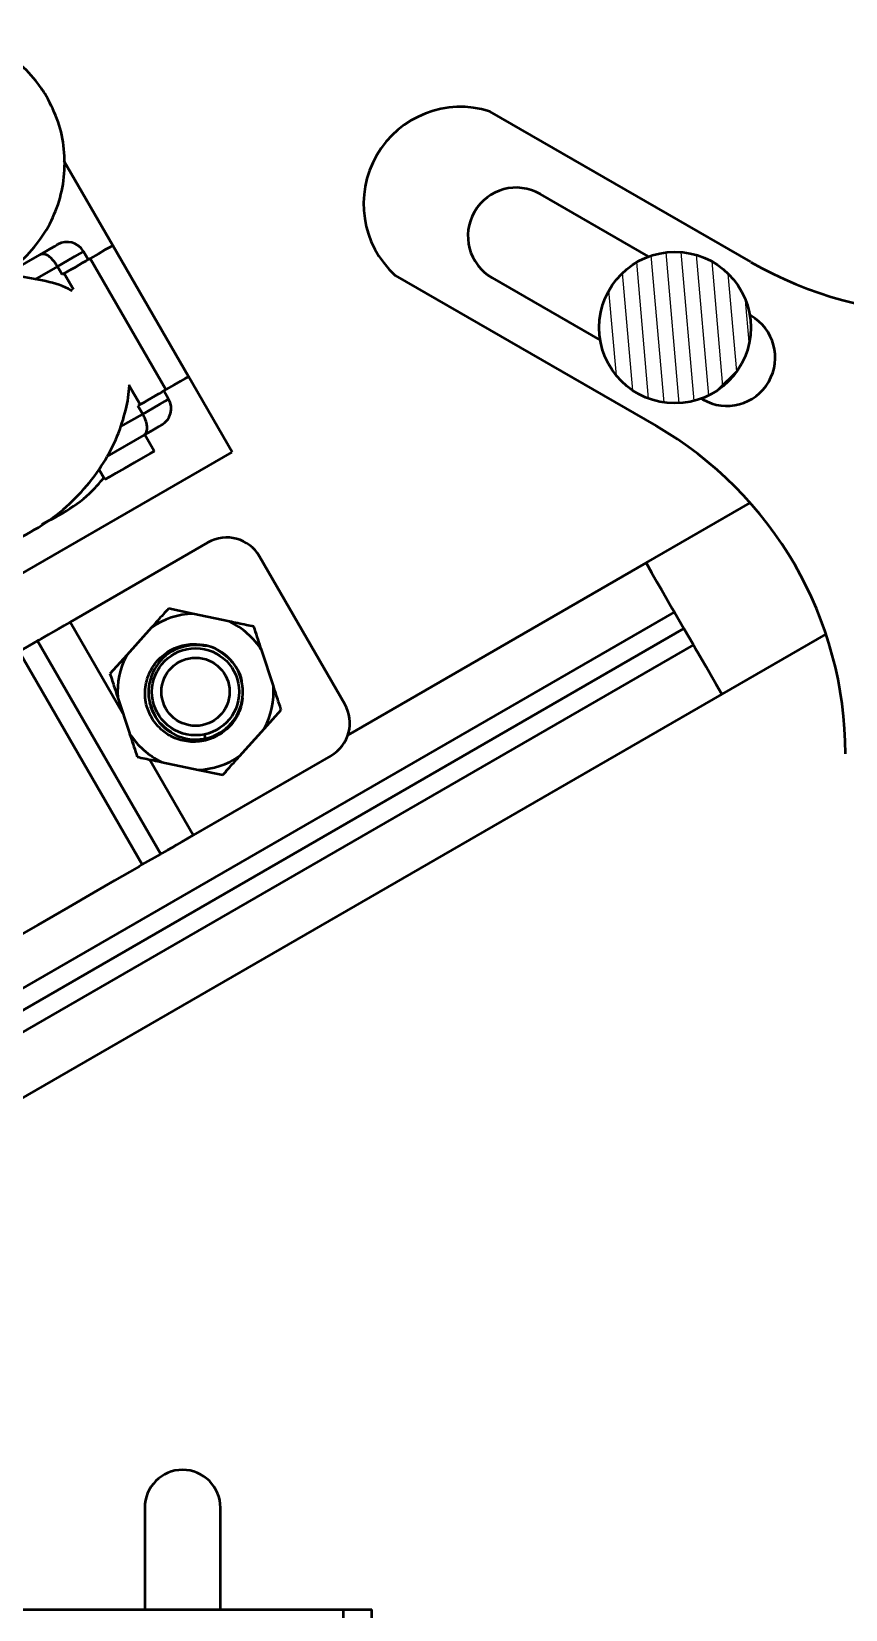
# Model space of a CAD drawing. Header units: millimetres. Extents: x 263 to 2983, y 441 to 2500.
# Drawn here: x 866.2 to 909.2, y 1739.4 to 1822.7 of the extents above; entities that cross this region are included whole.
import ezdxf

# ---------------------------------------------------------------- set-up
doc = ezdxf.new("R2010")
doc.units = ezdxf.units.MM
doc.header["$LTSCALE"] = 0.5
doc.layers.add('BOL', color=7, linetype='Continuous', lineweight=50)
doc.layers.add('HAT', color=3, linetype='Continuous')

msp = doc.modelspace()

# ---------------------------------------------------------------- hatches: boundary and pattern name
at = {"layer": 'BOL'}
h = msp.add_hatch(dxfattribs=at)
h.set_pattern_fill('ANSI31', color=256, scale=3, style=0)
h.set_pattern_definition([(45, (-295.395, 1050.486), (-6.73519, 6.73519), [])])
edge = h.paths.add_edge_path(flags=0)
edge.add_arc((900.154, 1807.084), 4, 0, 360)
at = {"layer": 'HAT'}
h = msp.add_hatch(dxfattribs=at)
h.set_pattern_fill('ANSI31', color=256, scale=0.25, angle=50)
h.paths.add_polyline_path([(904.154, 1807.084, 1), (896.154, 1807.084, 1)])

# ---------------------------------------------------------------- linework, layer by layer
at = {"layer": 'BOL'}
for p, q in [((904.154, 1810.548), (890.373, 1818.504)), ((870.469, 1811.422), (867.891, 1815.886)), ((898.76, 1810.833), (893.045, 1814.132)), ((864.629, 1809.783), (866.617, 1810.931)), ((869.169, 1810.672), (868.919, 1811.105)), ((874.469, 1804.494), (870.469, 1811.422)), ((867.55, 1810.315), (866.357, 1809.626)), ((867.55, 1810.315), (867.8, 1809.882)), ((867.907, 1809.943), (867.8, 1809.882)), ((868.401, 1809.088), (867.907, 1809.943)), ((869.279, 1810.735), (873.279, 1803.807)), ((885.374, 1809.843), (899.154, 1801.887)), ((890.495, 1809.715), (896.21, 1806.416)), ((904.17, 1807.709), (904.098, 1807.751)), ((876.769, 1800.51), (874.469, 1804.494)), ((871.907, 1803.015), (871.315, 1804.04)), ((873.419, 1803.311), (873.169, 1803.744)), ((901.548, 1803.334), (901.62, 1803.292)), ((870.862, 1801.834), (872.05, 1802.52)), ((871.907, 1803.015), (871.8, 1802.953)), ((872.05, 1802.52), (871.8, 1802.953)), ((872.117, 1801.404), (870.148, 1800.267)), ((872.654, 1800.56), (872.154, 1801.426)), ((855.118, 1788.01), (876.769, 1800.51)), ((869.736, 1799.613), (870.056, 1799.06)), ((870.082, 1799.075), (870.056, 1799.06)), ((898.625, 1794.654), (904.124, 1797.829)), ((875.487, 1795.729), (868.218, 1791.532)), ((882.719, 1787.203), (878.219, 1794.997)), ((882.883, 1785.565), (898.625, 1794.654)), ((822.183, 1747.056), (900.125, 1792.056)), ((874.702, 1791.967), (873.403, 1792.24)), ((876.624, 1791.562), (874.702, 1791.967)), ((900.125, 1792.056), (900.625, 1791.19)), ((822.683, 1746.19), (900.625, 1791.19)), ((871.008, 1786.7), (868.218, 1791.532)), ((872.517, 1791.251), (871.206, 1789.789)), ((901.125, 1790.324), (900.625, 1791.19)), ((908.124, 1790.901), (902.625, 1787.726)), ((901.125, 1790.324), (823.183, 1745.324)), ((865.528, 1789.979), (866.502, 1790.541)), ((872.028, 1778.721), (865.528, 1789.979)), ((873.002, 1779.283), (866.502, 1790.541)), ((878.947, 1788.161), (878.336, 1790.028)), ((871.206, 1789.789), (870.32, 1788.8)), ((902.625, 1787.726), (824.683, 1742.726)), ((870.733, 1787.539), (871.344, 1785.672)), ((872.464, 1787.072), (872.55, 1786.877)), ((878.474, 1785.911), (879.36, 1786.9)), ((877.163, 1784.449), (878.474, 1785.911)), ((874.718, 1780.274), (872.409, 1784.274)), ((873.056, 1784.138), (874.978, 1783.733)), ((881.987, 1784.471), (874.718, 1780.274)), ((874.978, 1783.733), (876.277, 1783.46)), ((872.028, 1778.721), (873.002, 1779.283)), ((872.154, 1744.757), (872.154, 1739.387)), ((876.154, 1739.387), (876.154, 1744.757)), ((853.654, 1739.387), (882.654, 1739.387)), ((882.654, 1739.387), (884.154, 1739.387)), ((882.654, 1713.387), (882.654, 1739.387)), ((884.154, 1713.387), (884.154, 1739.387))]:
    msp.add_line(p, q, dxfattribs=at)
at = {"layer": 'BOL', "flags": 128}
for points in [[(866.617, 1810.931), (866.955, 1811.126), (867.218, 1811.278), (867.406, 1811.386), (867.518, 1811.451), (867.553, 1811.471)], [(868.919, 1811.105), (868.883, 1811.084), (868.728, 1810.995), (868.454, 1810.836), (868.06, 1810.609), (867.55, 1810.315)], [(870.469, 1811.422), (870.43, 1811.4), (870.291, 1811.32), (870.053, 1811.182), (869.715, 1810.987), (869.279, 1810.735)], [(867.907, 1809.943), (868.085, 1810.046), (868.284, 1810.161), (868.494, 1810.282), (868.701, 1810.402), (868.893, 1810.513), (869.06, 1810.609), (869.191, 1810.685), (869.279, 1810.735)], [(874.469, 1804.494), (874.43, 1804.472), (874.291, 1804.392), (874.053, 1804.254), (873.715, 1804.059), (873.279, 1803.807)], [(873.279, 1803.807), (873.191, 1803.756), (873.06, 1803.681), (872.893, 1803.585), (872.701, 1803.473), (872.494, 1803.354), (872.284, 1803.233), (872.085, 1803.118), (871.907, 1803.015)], [(872.05, 1802.52), (872.56, 1802.815), (872.954, 1803.042), (873.228, 1803.201), (873.383, 1803.29), (873.419, 1803.311)], [(873.053, 1801.945), (873.018, 1801.925), (872.906, 1801.86), (872.718, 1801.751), (872.455, 1801.6), (872.117, 1801.404)], [(872.654, 1800.56), (872.63, 1800.546), (872.438, 1800.435), (872.081, 1800.229), (871.614, 1799.959), (871.107, 1799.667), (870.638, 1799.396), (870.278, 1799.188), (870.082, 1799.075)], [(898.625, 1794.654), (898.918, 1794.147), (899.199, 1793.66), (899.458, 1793.211), (899.686, 1792.817), (899.872, 1792.494), (900.011, 1792.253), (900.096, 1792.106), (900.125, 1792.056)], [(868.218, 1791.532), (867.909, 1791.354), (867.61, 1791.181), (867.33, 1791.019), (867.079, 1790.874), (866.864, 1790.751), (866.693, 1790.652), (866.571, 1790.581), (866.502, 1790.541)], [(902.625, 1787.726), (902.332, 1788.233), (902.051, 1788.72), (901.792, 1789.169), (901.564, 1789.563), (901.378, 1789.886), (901.239, 1790.126), (901.154, 1790.274), (901.125, 1790.324)], [(874.718, 1780.274), (874.409, 1780.095), (874.11, 1779.923), (873.83, 1779.761), (873.579, 1779.616), (873.364, 1779.492), (873.193, 1779.393), (873.071, 1779.323), (873.002, 1779.283)], [(872.028, 1778.721), (871.863, 1778.625), (871.371, 1778.342), (870.567, 1777.877), (869.472, 1777.245), (868.115, 1776.462), (866.535, 1775.55), (864.774, 1774.533), (862.88, 1773.439), (860.905, 1772.299), (858.903, 1771.143), (856.927, 1770.002), (855.033, 1768.909), (853.272, 1767.892), (851.692, 1766.98), (850.336, 1766.197), (849.241, 1765.565), (848.436, 1765.1), (847.945, 1764.816), (847.779, 1764.721)]]:
    msp.add_lwpolyline(points, dxfattribs=at)
at = {"layer": 'BOL'}
for centre, radius in [((900.154, 1807.084), 4), ((874.84, 1787.85), 2.3), ((874.84, 1787.85), 1.8)]:
    msp.add_circle(centre, radius, dxfattribs=at)
for centre, radius, start, end in [((888.834, 1813.619), 5.122, 72.50709, 227.49426), ((891.77, 1811.924), 2.55, 60, 240), ((868.053, 1810.605), 1, 30, 120), ((914.154, 1827.868), 20, 240, 300), ((902.895, 1805.501), 2.55, 240, 60), ((872.553, 1802.811), 1, 300, 30), ((889.154, 1784.567), 20, 0, 60), ((876.487, 1793.997), 2, 30, 120), ((874.84, 1787.85), 4.119, 91.92139, 124.33189), ((874.84, 1787.85), 4.119, 31.92139, 64.33189), ((874.845, 1787.823), 2.491, 77.52228, 352.82024), ((874.84, 1787.85), 2.5, 352.22268, 82.74971), ((874.84, 1787.85), 4.119, 151.92139, 184.33189), ((874.84, 1787.85), 4.119, 331.92139, 4.33189), ((880.987, 1786.203), 2, 300, 30), ((874.84, 1787.85), 4.119, 211.92139, 244.33189), ((874.84, 1787.85), 4.119, 271.92139, 304.33189), ((874.154, 1744.757), 2, 0, 180)]:
    msp.add_arc(centre, radius, start, end, dxfattribs=at)
for points, knots in [([(866.878, 1819.446), (866.759, 1819.624), (866.368, 1820.212), (865.529, 1821.085), (864.302, 1821.925), (862.919, 1822.485), (861.448, 1822.739), (859.956, 1822.675), (858.509, 1822.298), (857.183, 1821.617), (856.099, 1820.772), (855.586, 1820.076), (855.367, 1819.779)], [0, 0, 0, 0, 0.047211, 0.155496, 0.2641, 0.372896, 0.481885, 0.591038, 0.700295, 0.80958, 0.918806, 1, 1, 1, 1]), ([(864.444, 1809.797), (864.671, 1809.921), (865.334, 1810.282), (866.238, 1811.166), (867.104, 1812.375), (867.683, 1813.75), (867.962, 1815.212), (867.919, 1816.697), (867.582, 1818.148), (867.112, 1819.014), (866.878, 1819.446)], [0, 0, 0, 0, 0.069891, 0.203481, 0.336864, 0.469992, 0.602875, 0.73555, 0.868097, 1, 1, 1, 1]), ([(867.55, 1810.315), (867.508, 1810.382), (867.424, 1810.517), (867.266, 1810.704), (867.059, 1810.886), (866.822, 1810.989), (866.681, 1810.967), (866.618, 1810.931), (866.617, 1810.931)], [0, 0, 0, 0, 0.107629, 0.214419, 0.382766, 0.663948, 0.997026, 1, 1, 1, 1]), ([(868.337, 1809.023), (868.322, 1809.032), (867.901, 1809.279), (866.916, 1809.558), (865.4, 1809.835), (863.753, 1809.825), (862.009, 1809.533), (860.258, 1808.918), (858.605, 1807.989), (857.195, 1806.83), (856.122, 1805.649), (855.637, 1804.816), (855.439, 1804.477)], [0, 0, 0, 0, 0.003734, 0.103692, 0.209703, 0.320037, 0.433294, 0.560932, 0.685423, 0.805736, 0.92117, 1, 1, 1, 1]), ([(860.911, 1794.935), (860.959, 1794.931), (861.557, 1794.883), (862.745, 1795.052), (864.467, 1795.477), (866.151, 1796.243), (867.693, 1797.288), (868.985, 1798.528), (869.999, 1799.889), (870.733, 1801.3), (871.174, 1802.691), (871.336, 1803.61), (871.344, 1804.051), (871.344, 1804.058)], [0, 0, 0, 0, 0.009606, 0.119839, 0.232311, 0.356285, 0.476775, 0.59284, 0.703847, 0.809144, 0.907804, 0.998623, 1, 1, 1, 1]), ([(872.117, 1801.404), (872.118, 1801.405), (872.181, 1801.441), (872.27, 1801.553), (872.299, 1801.809), (872.245, 1802.079), (872.163, 1802.31), (872.088, 1802.45), (872.05, 1802.52)], [0, 0, 0, 0, 0.002973, 0.336056, 0.617232, 0.785571, 0.892395, 1, 1, 1, 1]), ([(866.717, 1796.69), (867.224, 1796.953), (868.245, 1797.483), (869.349, 1798.364), (869.865, 1798.998), (870.017, 1799.186)], [0, 0, 0, 0, 0.409725, 0.825627, 1, 1, 1, 1]), ([(873.403, 1792.24), (873.313, 1792.139), (873.022, 1791.814), (872.723, 1791.481), (872.517, 1791.251)], [0, 0, 0, 0, 0.3097119, 1, 1, 1, 1]), ([(877.923, 1791.289), (877.791, 1791.317), (877.364, 1791.407), (876.926, 1791.499), (876.624, 1791.562)], [0, 0, 0, 0, 0.3096895, 1, 1, 1, 1]), ([(878.336, 1790.028), (878.316, 1790.09), (878.176, 1790.516), (878.04, 1790.933), (877.923, 1791.289)], [0, 0, 0, 0, 0.145995, 1, 1, 1, 1]), ([(872.238, 1787.17), (872.211, 1787.332), (872.135, 1787.786), (872.247, 1788.553), (872.653, 1789.358), (873.304, 1789.979), (874.114, 1790.335), (874.759, 1790.386), (875.098, 1790.338), (875.156, 1790.33)], [0, 0, 0, 0, 0.097305, 0.273056, 0.448793, 0.624624, 0.796268, 0.96529, 1, 1, 1, 1]), ([(875.241, 1790.302), (875.25, 1790.302), (875.584, 1790.312), (876.206, 1789.983), (876.893, 1789.341), (877.259, 1788.708), (877.266, 1788.342), (877.266, 1788.298)], [0, 0, 0, 0, 0.008495, 0.330025, 0.639145, 0.956689, 1, 1, 1, 1]), ([(870.32, 1788.8), (870.401, 1788.554), (870.537, 1788.138), (870.677, 1787.712), (870.733, 1787.539)], [0, 0, 0, 0, 0.5927417, 1, 1, 1, 1]), ([(877.317, 1787.512), (877.292, 1787.349), (877.224, 1786.909), (876.885, 1786.248), (876.27, 1785.642), (875.478, 1785.262), (874.595, 1785.165), (873.913, 1785.315), (873.563, 1785.489), (873.474, 1785.534)], [0, 0, 0, 0, 0.096551, 0.26182, 0.426975, 0.597501, 0.769408, 0.941261, 1, 1, 1, 1]), ([(879.36, 1786.9), (879.28, 1787.146), (879.143, 1787.562), (879.004, 1787.988), (878.947, 1788.161)], [0, 0, 0, 0, 0.59274, 1, 1, 1, 1]), ([(873.474, 1785.534), (873.449, 1785.549), (873.323, 1785.624), (872.963, 1785.89), (872.506, 1786.406), (872.322, 1786.931), (872.238, 1787.17)], [0, 0, 0, 0, 0.04173, 0.209051, 0.639814, 1, 1, 1, 1]), ([(873.564, 1785.713), (873.318, 1785.893), (872.782, 1786.285), (872.553, 1786.911), (872.429, 1787.249)], [0, 0, 0, 0, 0.459432, 1, 1, 1, 1]), ([(871.344, 1785.672), (871.365, 1785.61), (871.504, 1785.184), (871.641, 1784.767), (871.757, 1784.411)], [0, 0, 0, 0, 0.145995, 1, 1, 1, 1]), ([(875.3, 1785.596), (875.307, 1785.562), (875.32, 1785.5), (875.332, 1785.438), (875.338, 1785.411)], [0, 0, 0, 0, 0.560092, 1, 1, 1, 1]), ([(871.757, 1784.411), (871.89, 1784.383), (872.317, 1784.293), (872.754, 1784.201), (873.056, 1784.138)], [0, 0, 0, 0, 0.309684, 1, 1, 1, 1]), ([(876.277, 1783.46), (876.368, 1783.561), (876.659, 1783.886), (876.957, 1784.219), (877.163, 1784.449)], [0, 0, 0, 0, 0.309699, 1, 1, 1, 1])]:
    msp.add_open_spline(points, degree=3, knots=knots, dxfattribs=at)

doc.saveas('drawing.dxf')
